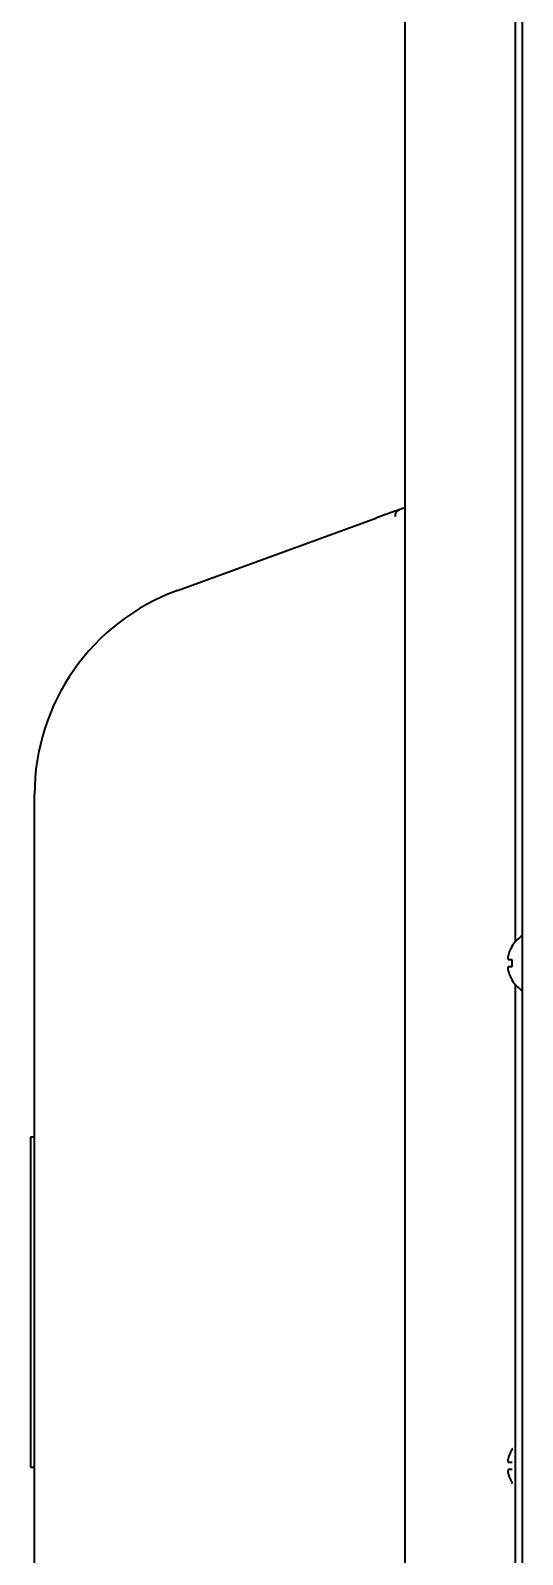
# Model space of a CAD drawing. Extents: x 5809 to 10669, y -850 to 3566.
# Drawn here: x 9463.5 to 9531.5, y 1481.2 to 1691.6 of the extents above; entities that cross this region are included whole.
import ezdxf

# ---------------------------------------------------------------- set-up
doc = ezdxf.new("R2010")
doc.units = 0
doc.header["$LTSCALE"] = 5
doc.layers.add('1', color=7, linetype='CONTINUOUS', true_color=0xffffff)

msp = doc.modelspace()

# ---------------------------------------------------------------- linework, layer by layer
at = {"layer": '1', "color": 7, "linetype": 'Continuous', "lineweight": 35}
for p, q in [((9515.27, 1387.74), (9515.27, 2086.35)), ((9531.47, 1373.93), (9531.47, 2070.96)), ((9530.47, 2027.87), (9530.47, 1565.79)), ((9483.81, 1614.28), (9511.22, 1624.26)), ((9515.07, 1625.66), (9514.44, 1625.43)), ((9464.07, 1416.77), (9464.07, 1586.09)), ((9529.99, 1565.13), (9530.03, 1565.13)), ((9530.03, 1560.53), (9529.99, 1560.53)), ((9530.47, 1559.88), (9530.47, 1374.53)), ((9464.07, 1538.81), (9463.51, 1538.81)), ((9463.57, 1523.97), (9463.51, 1523.97)), ((9463.51, 1508.08), (9463.57, 1508.08)), ((9530.07, 1495.85), (9529.99, 1495.73)), ((9529.99, 1495.73), (9530.03, 1495.73)), ((9463.51, 1493.24), (9464.07, 1493.24)), ((9530.03, 1491.13), (9529.99, 1491.13)), ((9529.99, 1491.13), (9530.07, 1491))]:
    msp.add_line(p, q, dxfattribs=at)
for centre, radius, start, end in [((9494.07, 1586.09), 30, 110, 180), ((9534.09, 1562.63), 4.8, 123.082, 148.6273), ((9534.09, 1563.03), 4.8, 211.3727, 236.918)]:
    msp.add_arc(centre, radius, start, end, dxfattribs=at)
msp.add_ellipse((9514.78, 1624.49), major_axis=(0.342, -0.94), ratio=0.912052, start_param=3.141595, end_param=4.391867, dxfattribs=at)
for points, knots in [([(9514.44, 1625.43), (9514.42, 1625.43), (9514.41, 1625.42), (9514.37, 1625.41), (9514.31, 1625.38), (9514.24, 1625.36), (9514.11, 1625.31), (9514, 1625.27), (9513.86, 1625.22), (9513.83, 1625.21), (9513.77, 1625.19), (9513.74, 1625.18), (9513.65, 1625.14), (9513.59, 1625.12), (9513.39, 1625.05), (9513.25, 1625), (9513.07, 1624.93), (9513.04, 1624.92), (9512.96, 1624.89), (9512.93, 1624.88), (9512.81, 1624.84), (9512.74, 1624.81), (9512.51, 1624.73), (9512.35, 1624.67), (9512.11, 1624.58), (9512.03, 1624.55), (9511.87, 1624.5), (9511.79, 1624.47), (9511.63, 1624.41), (9511.54, 1624.38), (9511.42, 1624.33), (9511.38, 1624.32), (9511.32, 1624.3), (9511.3, 1624.29), (9511.27, 1624.28), (9511.26, 1624.27), (9511.24, 1624.27), (9511.24, 1624.27), (9511.23, 1624.26), (9511.23, 1624.26), (9511.23, 1624.26), (9511.23, 1624.26), (9511.23, 1624.26), (9511.23, 1624.26), (9511.22, 1624.26), (9511.22, 1624.26), (9511.22, 1624.26), (9511.22, 1624.26)], [0, 0, 0, 0, 0.03125, 0.03125, 0.0625, 0.125, 0.125, 0.25, 0.25, 0.28125, 0.28125, 0.3125, 0.3125, 0.375, 0.375, 0.5, 0.5, 0.53125, 0.53125, 0.5625, 0.5625, 0.625, 0.625, 0.75, 0.75, 0.8125, 0.8125, 0.875, 0.875, 0.9375, 0.9375, 0.96875, 0.96875, 0.984375, 0.984375, 0.992188, 0.992188, 0.996094, 0.996094, 0.99707, 0.99707, 0.997314, 0.997314, 0.997559, 0.997559, 0.998047, 1, 1, 1, 1]), ([(9530.03, 1565.13), (9529.9, 1564.92), (9529.8, 1564.71), (9529.66, 1564.39), (9529.62, 1564.28), (9529.54, 1564.05), (9529.51, 1563.94), (9529.48, 1563.83)], [0, 0, 0, 0, 0.5, 0.5, 0.75, 0.75, 1, 1, 1, 1]), ([(9530.03, 1562.33), (9529.9, 1562.33), (9529.8, 1562.33), (9529.66, 1562.33), (9529.62, 1562.33), (9529.54, 1562.33), (9529.51, 1562.33), (9529.48, 1562.33)], [0, 0, 0, 0, 0.5, 0.5, 0.75, 0.75, 1, 1, 1, 1]), ([(9463.57, 1516.03), (9463.57, 1516.88), (9463.57, 1518.7), (9463.57, 1522.66), (9463.57, 1527.61), (9463.57, 1532.44), (9463.57, 1536.22), (9463.57, 1538.36), (9463.57, 1538.81), (9463.57, 1538.81)], [0, 0, 0, 0, 0.039851, 0.084644, 0.199057, 0.358684, 0.562975, 0.795837, 1, 1, 1, 1]), ([(9463.57, 1493.24), (9463.57, 1493.24), (9463.57, 1493.69), (9463.57, 1495.83), (9463.57, 1499.61), (9463.57, 1504.44), (9463.57, 1509.4), (9463.57, 1513.35), (9463.57, 1515.17), (9463.57, 1516.03)], [0, 0, 0, 0, 0.204163, 0.437025, 0.641316, 0.800943, 0.915356, 0.960149, 1, 1, 1, 1]), ([(9530.03, 1495.73), (9529.9, 1495.52), (9529.8, 1495.31), (9529.66, 1494.99), (9529.62, 1494.88), (9529.54, 1494.65), (9529.51, 1494.54), (9529.48, 1494.43)], [0, 0, 0, 0, 0.5, 0.5, 0.75, 0.75, 1, 1, 1, 1]), ([(9530.03, 1492.93), (9529.9, 1492.93), (9529.8, 1492.93), (9529.66, 1492.93), (9529.62, 1492.93), (9529.54, 1492.93), (9529.51, 1492.93), (9529.48, 1492.93)], [0, 0, 0, 0, 0.5, 0.5, 0.75, 0.75, 1, 1, 1, 1])]:
    msp.add_open_spline(points, degree=3, knots=knots, dxfattribs=at)
for points in [[(9529.48, 1563.83), (9529.47, 1563.8), (9529.47, 1563.75), (9529.46, 1563.68), (9529.46, 1563.61), (9529.46, 1563.54), (9529.46, 1563.47), (9529.47, 1563.4), (9529.47, 1563.35), (9529.48, 1563.33)], [(9529.48, 1563.33), (9529.49, 1563.33), (9529.52, 1563.33), (9529.57, 1563.33), (9529.63, 1563.33), (9529.69, 1563.33), (9529.76, 1563.33), (9529.83, 1563.33), (9529.92, 1563.33), (9529.99, 1563.33), (9530.03, 1563.33)], [(9530.03, 1563.33), (9530.01, 1563.16), (9529.98, 1562.83), (9530.01, 1562.49), (9530.03, 1562.33)], [(9529.48, 1562.33), (9529.47, 1562.3), (9529.47, 1562.25), (9529.46, 1562.18), (9529.46, 1562.1), (9529.46, 1562.03), (9529.46, 1561.96), (9529.47, 1561.9), (9529.47, 1561.85), (9529.48, 1561.83)], [(9529.48, 1561.83), (9529.49, 1561.77), (9529.52, 1561.66), (9529.57, 1561.5), (9529.63, 1561.34), (9529.69, 1561.19), (9529.76, 1561.04), (9529.83, 1560.88), (9529.92, 1560.71), (9529.99, 1560.59), (9530.03, 1560.53)], [(9529.48, 1494.43), (9529.47, 1494.4), (9529.47, 1494.35), (9529.46, 1494.28), (9529.46, 1494.21), (9529.46, 1494.14), (9529.46, 1494.07), (9529.47, 1494), (9529.47, 1493.95), (9529.48, 1493.93)], [(9529.48, 1493.93), (9529.49, 1493.93), (9529.52, 1493.93), (9529.57, 1493.93), (9529.63, 1493.93), (9529.69, 1493.93), (9529.76, 1493.93), (9529.83, 1493.93), (9529.92, 1493.93), (9529.99, 1493.93), (9530.03, 1493.93)], [(9529.48, 1492.93), (9529.47, 1492.9), (9529.47, 1492.85), (9529.46, 1492.78), (9529.46, 1492.7), (9529.46, 1492.63), (9529.46, 1492.56), (9529.47, 1492.5), (9529.47, 1492.45), (9529.48, 1492.43)], [(9529.48, 1492.43), (9529.49, 1492.37), (9529.52, 1492.26), (9529.57, 1492.1), (9529.63, 1491.94), (9529.69, 1491.79), (9529.76, 1491.64), (9529.83, 1491.48), (9529.92, 1491.31), (9529.99, 1491.19), (9530.03, 1491.13)]]:
    msp.add_open_spline(points, degree=3, dxfattribs=at)

doc.saveas('drawing.dxf')
